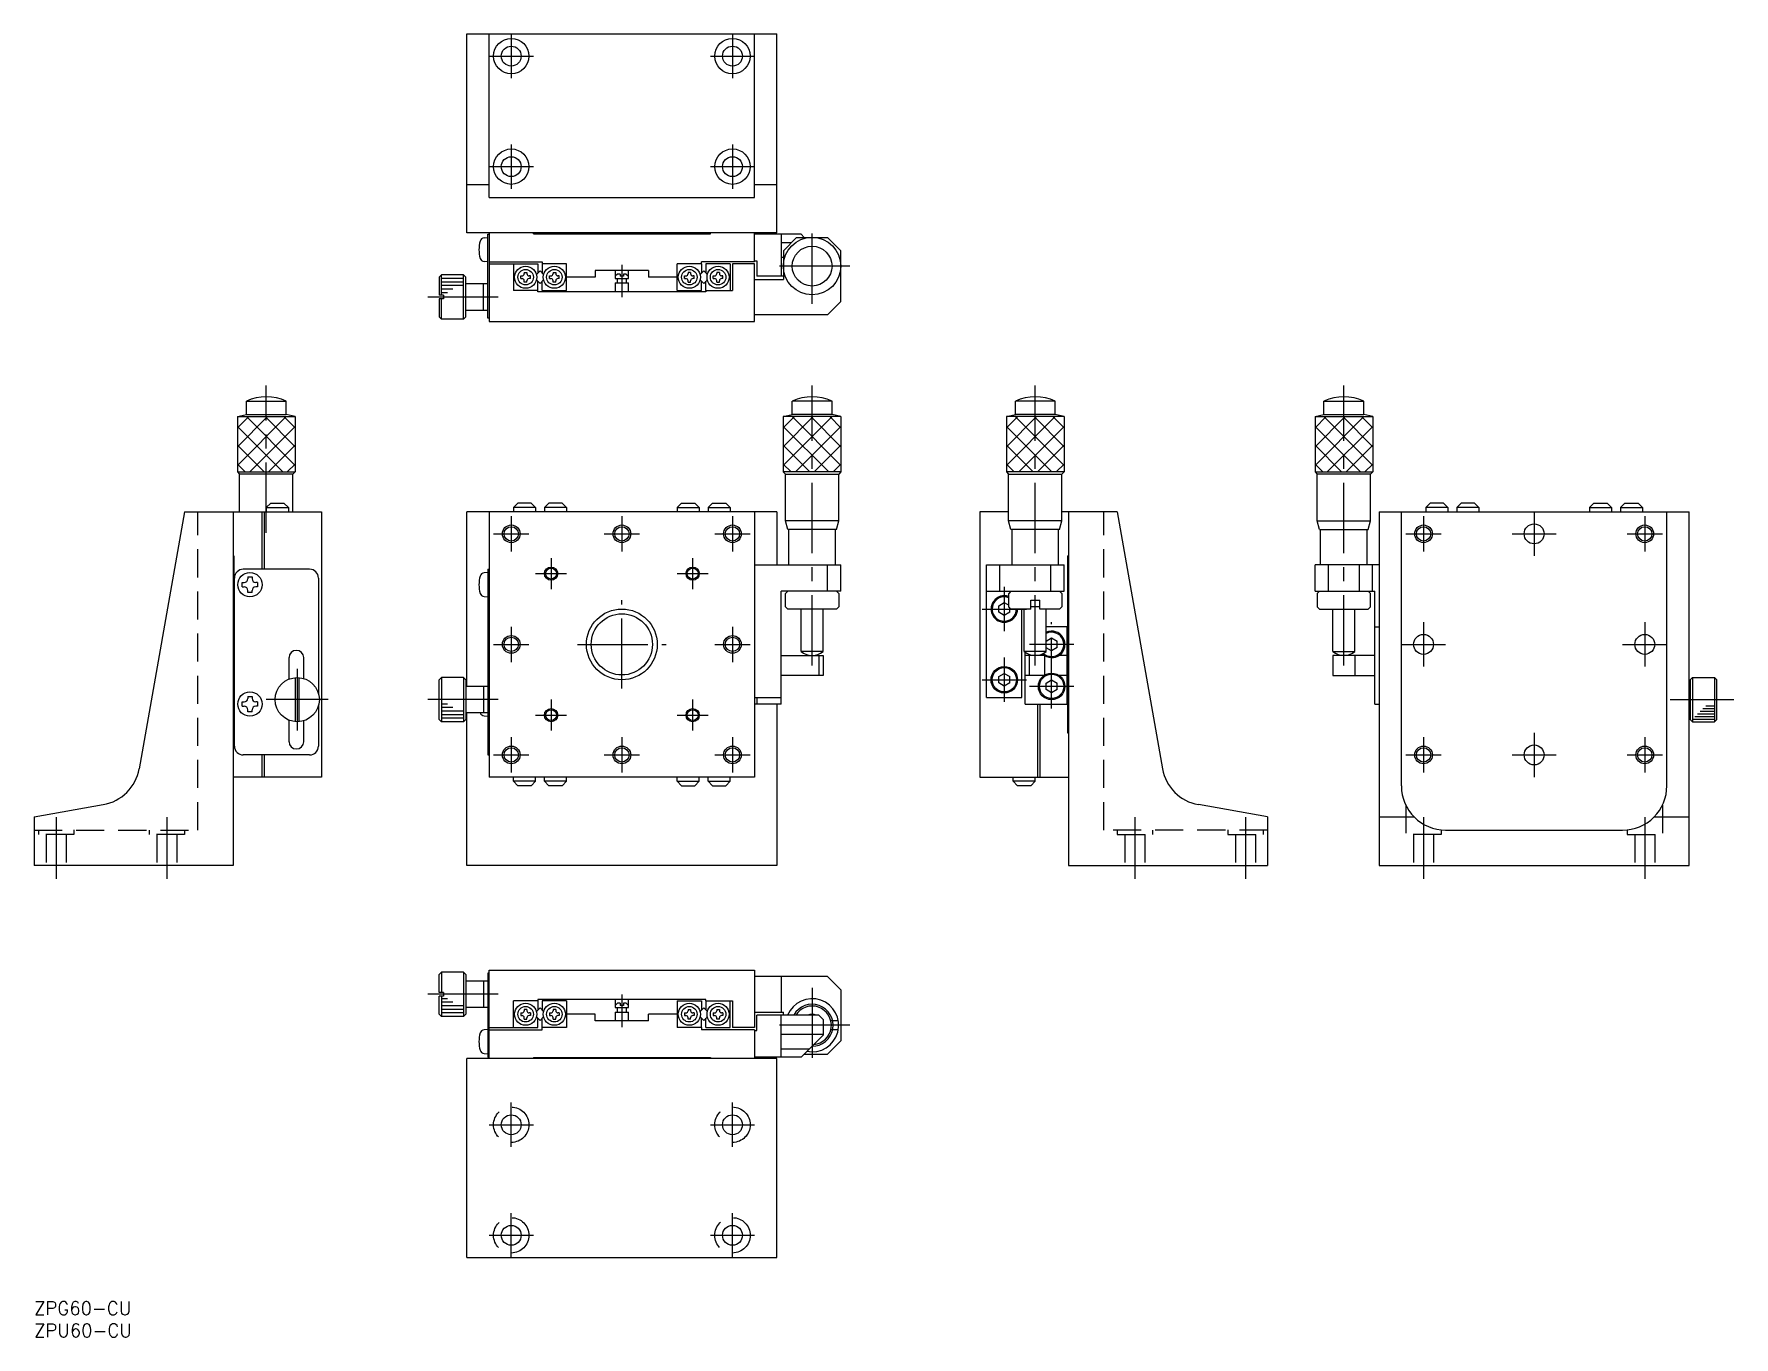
# Model space of a CAD drawing. Extents: x 0 to 384, y -8 to 287.
import ezdxf

# ---------------------------------------------------------------- set-up
doc = ezdxf.new("R2010")
doc.units = 0
doc.header["$LTSCALE"] = 0.5
doc.linetypes.add('CENTER', pattern=[50.8, 31.75, -6.35, 6.35, -6.35])
doc.linetypes.add('DASHED', pattern=[19.05, 12.7, -6.35])
for name, color, linetype in [('MSM_CENTER', 1, 'CENTER'), ('MSM_CONTINUOUS', 7, 'CONTINUOUS'), ('MSM_DASHED', 4, 'DASHED'), ('MSM_NARROW', 5, 'CONTINUOUS'), ('MSM_PART_NUMBER', 7, 'CONTINUOUS')]:
    doc.layers.add(name, color=color, linetype=linetype)
doc.styles.get("Standard").update_dxf_attribs({"font": 'txt.shx', "height": 3, "bigfont": 'bigfont.shx'})

# ---------------------------------------------------------------- blocks, each defined once
blk = doc.blocks.new('*U2')
at = {"layer": 'MSM_PART_NUMBER'}
blk.add_text('ZPG60-CU', height=3, dxfattribs=at).set_placement((0, -3))
blk = doc.blocks.new('*U3')
at = {"layer": 'MSM_PART_NUMBER'}
blk.add_text('ZPU60-CU', height=3, dxfattribs=at).set_placement((0, -8))

msp = doc.modelspace()

# ---------------------------------------------------------------- linework, layer by layer
at = {"layer": 'MSM_CENTER'}
for p, q in [((107.86, 286.68), (107.86, 276.68)), ((157.86, 286.68), (157.86, 276.68)), ((102.86, 281.68), (112.86, 281.68)), ((152.86, 281.68), (162.86, 281.68)), ((107.86, 261.68), (107.86, 251.68)), ((157.86, 261.68), (157.86, 251.68)), ((102.86, 256.68), (112.86, 256.68)), ((152.86, 256.68), (162.86, 256.68)), ((175.86, 225.68), (175.86, 242.68)), ((132.86, 234.47), (132.86, 227.15)), ((184.36, 234.18), (167.36, 234.18)), ((104.88, 227.18), (87.69, 227.18)), ((52.5, 173.88), (52.5, 207.21)), ((175.86, 143.9), (175.86, 207.21)), ((226.29, 143.9), (226.29, 207.21)), ((296.04, 143.9), (296.04, 207.21)), ((107.86, 177.64), (107.86, 169.64)), ((132.86, 177.64), (132.86, 169.64)), ((157.86, 177.64), (157.86, 169.64)), ((314.04, 177.64), (314.04, 169.64)), ((339.04, 178.64), (339.04, 168.64)), ((364.04, 177.64), (364.04, 169.64)), ((103.86, 173.64), (111.86, 173.64)), ((128.86, 173.64), (136.86, 173.64)), ((153.86, 173.64), (161.86, 173.64)), ((310.04, 173.64), (318.04, 173.64)), ((334.04, 173.64), (344.04, 173.64)), ((360.04, 173.64), (368.04, 173.64)), ((116.86, 168.14), (116.86, 161.14)), ((148.86, 168.14), (148.86, 161.14)), ((113.36, 164.64), (120.36, 164.64)), ((145.36, 164.64), (152.36, 164.64)), ((219.29, 161.64), (219.29, 151.64)), ((132.86, 138.64), (132.86, 158.64)), ((214.29, 156.64), (224.29, 156.64)), ((107.86, 152.64), (107.86, 144.64)), ((157.86, 152.64), (157.86, 144.64)), ((229.99, 134.14), (229.99, 153.64)), ((314.04, 153.64), (314.04, 143.64)), ((364.04, 153.64), (364.04, 143.64)), ((103.86, 148.64), (111.86, 148.64)), ((122.86, 148.64), (142.86, 148.64)), ((153.86, 148.64), (161.86, 148.64)), ((234.99, 148.64), (224.99, 148.64)), ((309.04, 148.64), (319.04, 148.64)), ((359.04, 148.64), (369.04, 148.64)), ((59.5, 143.14), (59.5, 129.14)), ((219.29, 145.64), (219.29, 135.64)), ((214.29, 140.64), (224.29, 140.64)), ((234.99, 139.14), (224.99, 139.14)), ((66.5, 136.14), (52.5, 136.14)), ((104.88, 136.14), (87.69, 136.14)), ((116.86, 136.14), (116.86, 129.14)), ((148.86, 136.14), (148.86, 129.14)), ((369.77, 136.14), (384.21, 136.14)), ((113.36, 132.64), (120.36, 132.64)), ((145.36, 132.64), (152.36, 132.64)), ((107.86, 127.64), (107.86, 119.64)), ((132.86, 127.64), (132.86, 119.64)), ((157.86, 127.64), (157.86, 119.64)), ((314.04, 127.64), (314.04, 119.64)), ((339.04, 128.64), (339.04, 118.64)), ((364.04, 127.64), (364.04, 119.64)), ((103.86, 123.64), (111.86, 123.64)), ((128.86, 123.64), (136.86, 123.64)), ((153.86, 123.64), (161.86, 123.64)), ((310.04, 123.64), (318.04, 123.64)), ((334.04, 123.64), (344.04, 123.64)), ((360.04, 123.64), (368.04, 123.64)), ((5, 109.54), (5, 95.65)), ((30, 109.54), (30, 95.65)), ((248.79, 109.54), (248.79, 95.65)), ((273.79, 109.54), (273.79, 95.65)), ((314.04, 109.54), (314.04, 95.65)), ((364.04, 109.54), (364.04, 95.65)), ((104.88, 69.5), (87.69, 69.5)), ((132.86, 69.47), (132.86, 62.04)), ((175.86, 71), (175.86, 54)), ((184.36, 62.5), (167.36, 62.5)), ((107.86, 35), (107.86, 45)), ((157.86, 35), (157.86, 45)), ((102.86, 40), (112.86, 40)), ((152.86, 40), (162.86, 40)), ((107.86, 10), (107.86, 20)), ((157.86, 10), (157.86, 20)), ((102.86, 15), (112.86, 15)), ((152.86, 15), (162.86, 15))]:
    msp.add_line(p, q, dxfattribs=at)
at = {"layer": 'MSM_CONTINUOUS'}
for p, q in [((97.86, 241.68), (97.86, 286.68)), ((97.86, 286.68), (167.86, 286.68)), ((102.86, 249.68), (102.86, 286.68)), ((162.86, 249.68), (162.86, 286.68)), ((167.86, 241.68), (167.86, 286.68)), ((97.86, 252.68), (102.86, 252.68)), ((162.86, 252.68), (167.86, 252.68)), ((102.86, 249.68), (162.86, 249.68)), ((167.86, 241.68), (97.86, 241.68)), ((101.71, 240.56), (102.56, 240.63)), ((102.56, 241.38), (102.86, 241.38)), ((102.56, 222.38), (102.56, 241.38)), ((102.86, 241.68), (102.86, 221.68)), ((112.86, 241.48), (112.86, 241.68)), ((112.86, 241.48), (152.86, 241.48)), ((152.86, 241.48), (152.86, 241.68)), ((162.86, 235.18), (162.86, 241.68)), ((173.36, 241.38), (162.86, 241.38)), ((168.86, 241.38), (168.86, 231.88)), ((168.86, 239.54), (171.22, 239.54)), ((169.36, 237.68), (172.36, 240.68)), ((172.36, 240.68), (179.36, 240.68)), ((174.06, 240.68), (173.36, 241.38)), ((179.36, 240.68), (182.36, 237.68)), ((102.56, 235.13), (101.71, 235.21)), ((102.86, 235.18), (114.86, 235.18)), ((102.86, 234.68), (113.86, 234.68)), ((108.36, 234.68), (108.36, 228.68)), ((113.86, 234.68), (113.86, 232.6)), ((114.86, 235.18), (114.86, 232.6)), ((120.36, 234.68), (114.86, 234.68)), ((120.36, 228.68), (120.36, 234.68)), ((145.36, 228.68), (145.36, 234.68)), ((150.86, 234.68), (145.36, 234.68)), ((150.86, 234.68), (150.86, 235.18)), ((162.86, 235.18), (150.86, 235.18)), ((150.86, 234.68), (150.86, 232.6)), ((151.86, 234.68), (151.86, 232.6)), ((157.36, 234.68), (151.86, 234.68)), ((157.36, 234.68), (157.36, 228.68)), ((162.86, 234.68), (157.86, 234.68)), ((157.86, 234.68), (157.86, 228.68)), ((162.86, 235.38), (163.36, 235.38)), ((162.86, 221.68), (162.86, 234.68)), ((163.36, 235.38), (163.36, 231.88)), ((168.86, 236.22), (169.36, 236.22)), ((169.36, 237.68), (169.36, 231.18)), ((182.36, 226.18), (182.36, 237.68)), ((92.06, 232.18), (91.56, 231.68)), ((91.56, 231.68), (91.56, 227.58)), ((92.06, 227.58), (92.06, 232.18)), ((97.06, 232.18), (92.06, 232.18)), ((97.06, 222.18), (97.06, 232.18)), ((97.56, 231.68), (97.06, 232.18)), ((97.56, 222.68), (97.56, 231.68)), ((110.01, 231.38), (110.01, 231.98)), ((110.01, 231.98), (110.31, 231.98)), ((110.01, 231.38), (110.31, 231.38)), ((110.81, 232.78), (111.41, 232.78)), ((110.81, 232.78), (110.81, 232.48)), ((110.81, 230.58), (110.81, 230.88)), ((111.41, 230.58), (110.81, 230.58)), ((111.41, 232.78), (111.41, 232.48)), ((111.41, 230.58), (111.41, 230.88)), ((112.21, 231.98), (111.91, 231.98)), ((112.21, 231.38), (111.91, 231.38)), ((112.21, 231.38), (112.21, 231.98)), ((113.54, 232.28), (114.36, 233.1)), ((113.54, 231.09), (114.36, 230.27)), ((113.86, 228.38), (113.86, 230.77)), ((114.36, 233.1), (115.18, 232.28)), ((114.36, 230.27), (115.18, 231.09)), ((114.86, 228.68), (114.86, 230.77)), ((116.51, 231.38), (116.51, 231.98)), ((116.51, 231.98), (116.81, 231.98)), ((116.51, 231.38), (116.81, 231.38)), ((117.31, 232.78), (117.91, 232.78)), ((117.31, 232.78), (117.31, 232.48)), ((117.31, 230.58), (117.31, 230.88)), ((117.91, 230.58), (117.31, 230.58)), ((117.91, 232.78), (117.91, 232.48)), ((117.91, 230.58), (117.91, 230.88)), ((118.71, 231.98), (118.41, 231.98)), ((118.71, 231.38), (118.41, 231.38)), ((118.71, 231.38), (118.71, 231.98)), ((126.86, 231.68), (120.36, 231.68)), ((126.86, 233.18), (126.86, 231.68)), ((138.86, 233.18), (126.86, 233.18)), ((131.36, 233.18), (131.36, 231.38)), ((131.86, 232.38), (131.36, 231.88)), ((131.36, 231.38), (134.36, 231.38)), ((132.46, 232.38), (131.86, 232.38)), ((131.86, 230.38), (131.86, 231.38)), ((132.46, 232.38), (132.46, 231.88)), ((133.26, 231.88), (132.46, 231.88)), ((133.86, 232.38), (133.26, 232.38)), ((133.26, 232.38), (133.26, 231.88)), ((133.86, 232.38), (134.36, 231.88)), ((133.86, 231.38), (133.86, 230.38)), ((134.36, 231.38), (134.36, 233.18)), ((138.86, 233.18), (138.86, 231.68)), ((145.36, 231.68), (138.86, 231.68)), ((147.01, 231.38), (147.01, 231.98)), ((147.01, 231.98), (147.31, 231.98)), ((147.01, 231.38), (147.31, 231.38)), ((148.41, 232.78), (147.81, 232.78)), ((147.81, 232.78), (147.81, 232.48)), ((147.81, 230.58), (147.81, 230.88)), ((147.81, 230.58), (148.41, 230.58)), ((148.41, 232.78), (148.41, 232.48)), ((148.41, 230.58), (148.41, 230.88)), ((149.21, 231.98), (148.91, 231.98)), ((149.21, 231.38), (148.91, 231.38)), ((149.21, 231.38), (149.21, 231.98)), ((151.36, 233.1), (150.54, 232.28)), ((151.36, 230.27), (150.54, 231.09)), ((150.86, 228.68), (150.86, 230.77)), ((152.18, 232.28), (151.36, 233.1)), ((152.18, 231.09), (151.36, 230.27)), ((151.86, 228.68), (151.86, 230.77)), ((153.51, 231.38), (153.51, 231.98)), ((153.51, 231.98), (153.81, 231.98)), ((153.51, 231.38), (153.81, 231.38)), ((154.91, 232.78), (154.31, 232.78)), ((154.31, 232.78), (154.31, 232.48)), ((154.31, 230.58), (154.31, 230.88)), ((154.31, 230.58), (154.91, 230.58)), ((154.91, 232.78), (154.91, 232.48)), ((154.91, 230.58), (154.91, 230.88)), ((155.71, 231.98), (155.41, 231.98)), ((155.71, 231.38), (155.41, 231.38)), ((155.71, 231.38), (155.71, 231.98)), ((162.86, 231.18), (169.36, 231.18)), ((169.36, 231.88), (163.36, 231.88)), ((92.56, 227.58), (91.56, 227.58)), ((91.56, 226.78), (91.56, 222.68)), ((92.56, 226.78), (91.56, 226.78)), ((93.46, 228.18), (92.06, 228.18)), ((92.06, 222.18), (92.06, 226.78)), ((92.56, 227.58), (92.56, 226.78)), ((102.56, 230.18), (97.56, 230.18)), ((101.56, 224.18), (101.56, 230.18)), ((113.86, 228.68), (108.36, 228.68)), ((151.86, 228.38), (113.86, 228.38)), ((114.86, 228.68), (120.36, 228.68)), ((131.36, 230.38), (134.36, 230.38)), ((131.36, 230.38), (131.36, 228.38)), ((134.36, 228.38), (134.36, 230.38)), ((145.36, 228.68), (150.86, 228.68)), ((151.86, 228.68), (151.86, 228.38)), ((151.86, 228.68), (157.86, 228.68)), ((102.56, 224.18), (97.56, 224.18)), ((179.36, 223.18), (162.86, 223.18)), ((182.36, 226.18), (179.36, 223.18)), ((91.56, 222.68), (92.06, 222.18)), ((97.06, 222.18), (92.06, 222.18)), ((97.06, 222.18), (97.56, 222.68)), ((102.86, 222.38), (102.56, 222.38)), ((102.86, 221.68), (162.86, 221.68)), ((48, 203.64), (57, 203.64)), ((48, 200.64), (48, 203.64)), ((57, 200.64), (57, 203.64)), ((180.36, 203.64), (171.36, 203.64)), ((171.36, 200.64), (171.36, 203.64)), ((180.36, 200.64), (180.36, 203.64)), ((230.79, 203.64), (221.79, 203.64)), ((221.79, 200.64), (221.79, 203.64)), ((230.79, 200.64), (230.79, 203.64)), ((291.54, 203.64), (300.54, 203.64)), ((291.54, 200.64), (291.54, 203.64)), ((300.54, 200.64), (300.54, 203.64)), ((45.98, 200.14), (48, 200.64)), ((45.98, 200.14), (59.02, 200.14)), ((45.98, 200.14), (45.98, 187.64)), ((48, 200.64), (57, 200.64)), ((59.02, 200.14), (57, 200.64)), ((59.02, 200.14), (59.02, 187.64)), ((169.34, 200.14), (171.36, 200.64)), ((182.38, 200.14), (169.34, 200.14)), ((169.34, 200.14), (169.34, 187.64)), ((180.36, 200.64), (171.36, 200.64)), ((182.38, 200.14), (180.36, 200.64)), ((182.38, 200.14), (182.38, 187.64)), ((219.78, 200.14), (221.79, 200.64)), ((232.81, 200.14), (219.78, 200.14)), ((219.78, 200.14), (219.78, 187.64)), ((230.79, 200.64), (221.79, 200.64)), ((232.81, 200.14), (230.79, 200.64)), ((232.81, 200.14), (232.81, 187.64)), ((289.52, 200.14), (291.54, 200.64)), ((289.52, 200.14), (302.56, 200.14)), ((289.52, 200.14), (289.52, 187.64)), ((291.54, 200.64), (300.54, 200.64)), ((302.56, 200.14), (300.54, 200.64)), ((302.56, 200.14), (302.56, 187.64)), ((45.98, 187.64), (59.02, 187.64)), ((45.98, 187.64), (46.48, 187.14)), ((58.52, 187.14), (46.48, 187.14)), ((46.48, 178.64), (46.48, 187.14)), ((59.02, 187.64), (58.52, 187.14)), ((58.52, 178.64), (58.52, 187.14)), ((182.38, 187.64), (169.34, 187.64)), ((169.34, 187.64), (169.84, 187.14)), ((169.84, 187.14), (181.88, 187.14)), ((169.84, 176.58), (169.84, 187.14)), ((182.38, 187.64), (181.88, 187.14)), ((181.88, 176.58), (181.88, 187.14)), ((232.81, 187.64), (219.78, 187.64)), ((219.78, 187.64), (220.28, 187.14)), ((220.28, 187.14), (232.31, 187.14)), ((220.28, 176.58), (220.28, 187.14)), ((232.81, 187.64), (232.31, 187.14)), ((232.31, 176.58), (232.31, 187.14)), ((289.52, 187.64), (302.56, 187.64)), ((289.52, 187.64), (290.02, 187.14)), ((302.06, 187.14), (290.02, 187.14)), ((290.02, 176.58), (290.02, 187.14)), ((302.56, 187.64), (302.06, 187.14)), ((302.06, 176.58), (302.06, 187.14)), ((53.5, 180.6), (52.5, 179.6)), ((53.5, 180.6), (56.5, 180.6)), ((56.5, 180.6), (57.5, 179.6)), ((109.36, 180.6), (108.36, 179.6)), ((112.36, 180.6), (109.36, 180.6)), ((112.36, 180.6), (113.36, 179.6)), ((116.36, 180.6), (115.36, 179.6)), ((119.36, 180.6), (116.36, 180.6)), ((119.36, 180.6), (120.36, 179.6)), ((146.36, 180.6), (145.36, 179.6)), ((146.36, 180.6), (149.36, 180.6)), ((149.36, 180.6), (150.36, 179.6)), ((153.36, 180.6), (152.36, 179.6)), ((153.36, 180.6), (156.36, 180.6)), ((156.36, 180.6), (157.36, 179.6)), ((315.54, 180.6), (314.54, 179.6)), ((318.54, 180.6), (315.54, 180.6)), ((318.54, 180.6), (319.54, 179.6)), ((322.54, 180.6), (321.54, 179.6)), ((325.54, 180.6), (322.54, 180.6)), ((325.54, 180.6), (326.54, 179.6)), ((352.54, 180.6), (351.54, 179.6)), ((352.54, 180.6), (355.54, 180.6)), ((355.54, 180.6), (356.54, 179.6)), ((359.54, 180.6), (358.54, 179.6)), ((359.54, 180.6), (362.54, 180.6)), ((362.54, 180.6), (363.54, 179.6)), ((34, 178.64), (23.75, 120.51)), ((34, 178.64), (65, 178.64)), ((45, 178.64), (45, 98.64)), ((51.5, 178.64), (51.5, 165.64)), ((52, 178.64), (52, 165.64)), ((52.5, 179.6), (57.5, 179.6)), ((52.5, 179.6), (52.5, 178.64)), ((57.5, 179.6), (57.5, 178.64)), ((65, 178.64), (65, 118.64)), ((97.86, 139.14), (97.86, 178.64)), ((167.86, 178.64), (97.86, 178.64)), ((102.86, 178.64), (102.86, 118.64)), ((113.36, 179.6), (108.36, 179.6)), ((108.36, 179.6), (108.36, 178.64)), ((113.36, 179.6), (113.36, 178.64)), ((120.36, 179.6), (115.36, 179.6)), ((115.36, 179.6), (115.36, 178.64)), ((120.36, 179.6), (120.36, 178.64)), ((145.36, 179.6), (150.36, 179.6)), ((145.36, 179.6), (145.36, 178.64)), ((150.36, 179.6), (150.36, 178.64)), ((152.36, 179.6), (152.36, 178.64)), ((152.36, 179.6), (157.36, 179.6)), ((157.36, 179.6), (157.36, 178.64)), ((162.86, 178.64), (162.86, 118.64)), ((167.86, 178.64), (167.86, 166.64)), ((220.28, 178.64), (213.79, 178.64)), ((213.79, 178.64), (213.79, 118.64)), ((244.79, 178.64), (232.31, 178.64)), ((233.79, 178.64), (233.79, 98.64)), ((244.79, 178.64), (255.04, 120.51)), ((304.04, 178.64), (304.04, 98.64)), ((304.04, 178.64), (374.04, 178.64)), ((309.04, 116.64), (309.04, 178.64)), ((319.54, 179.6), (314.54, 179.6)), ((314.54, 179.6), (314.54, 178.64)), ((319.54, 179.6), (319.54, 178.64)), ((326.54, 179.6), (321.54, 179.6)), ((321.54, 179.6), (321.54, 178.64)), ((326.54, 179.6), (326.54, 178.64)), ((351.54, 179.6), (356.54, 179.6)), ((351.54, 179.6), (351.54, 178.64)), ((356.54, 179.6), (356.54, 178.64)), ((358.54, 179.6), (363.54, 179.6)), ((358.54, 179.6), (358.54, 178.64)), ((363.54, 179.6), (363.54, 178.64)), ((369.04, 116.64), (369.04, 178.64)), ((374.04, 98.64), (374.04, 178.64)), ((170.36, 174.64), (169.84, 176.58)), ((181.88, 176.58), (169.88, 176.58)), ((181.36, 174.64), (170.36, 174.64)), ((170.61, 166.64), (170.61, 174.64)), ((181.11, 166.64), (181.11, 174.64)), ((181.36, 174.64), (181.88, 176.58)), ((220.79, 174.64), (220.28, 176.58)), ((232.31, 176.58), (220.31, 176.58)), ((231.79, 174.64), (220.79, 174.64)), ((221.04, 166.64), (221.04, 174.64)), ((231.54, 166.64), (231.54, 174.64)), ((231.79, 174.64), (232.31, 176.58)), ((290.02, 176.58), (302.02, 176.58)), ((290.54, 174.64), (290.02, 176.58)), ((290.54, 174.64), (301.54, 174.64)), ((290.79, 166.64), (290.79, 174.64)), ((301.29, 166.64), (301.29, 174.64)), ((301.54, 174.64), (302.06, 176.58)), ((45.2, 168.64), (45, 168.64)), ((45.2, 168.64), (45.2, 128.64)), ((62.3, 165.64), (47.3, 165.64)), ((102.56, 165.64), (102.86, 165.64)), ((102.56, 165.64), (102.56, 123.64)), ((162.86, 166.64), (182.36, 166.64)), ((179.36, 160.64), (179.36, 166.64)), ((182.36, 160.64), (182.36, 166.64)), ((215.29, 136.64), (215.29, 166.64)), ((215.29, 166.64), (232.79, 166.64)), ((218.29, 160.64), (218.29, 166.64)), ((229.79, 160.64), (229.79, 166.64)), ((232.79, 160.64), (232.79, 166.64)), ((233.59, 168.64), (233.59, 128.64)), ((233.59, 168.64), (233.79, 168.64)), ((304.04, 166.64), (289.54, 166.64)), ((289.54, 160.64), (289.54, 166.64)), ((292.54, 160.64), (292.54, 166.64)), ((299.54, 160.64), (299.54, 166.64)), ((302.54, 160.64), (302.54, 166.64)), ((45.3, 125.64), (45.3, 163.64)), ((47.05, 161.64), (47.05, 162.64)), ((47.05, 162.64), (47.5, 162.64)), ((47.05, 161.64), (47.5, 161.64)), ((48.3, 163.89), (48.3, 163.44)), ((48.3, 163.89), (49.3, 163.89)), ((49.3, 163.89), (49.3, 163.44)), ((50.55, 162.64), (50.1, 162.64)), ((50.55, 161.64), (50.1, 161.64)), ((50.55, 162.64), (50.55, 161.64)), ((64.3, 163.64), (64.3, 137.54)), ((102.56, 164.89), (101.71, 164.82)), ((48.3, 160.39), (48.3, 160.84)), ((49.3, 160.39), (48.3, 160.39)), ((49.3, 160.39), (49.3, 160.84)), ((101.71, 159.47), (102.56, 159.39)), ((182.36, 160.64), (168.86, 160.64)), ((168.86, 135.14), (168.86, 160.64)), ((170.36, 160.64), (169.86, 160.14)), ((169.86, 157.14), (169.86, 160.14)), ((181.86, 160.14), (181.36, 160.64)), ((181.86, 160.14), (181.86, 157.14)), ((215.29, 160.64), (232.79, 160.64)), ((218.04, 157.37), (219.29, 158.09)), ((219.29, 158.09), (220.29, 157.51)), ((220.79, 160.64), (220.29, 160.14)), ((220.29, 157.14), (220.29, 160.14)), ((225.29, 156.64), (225.29, 158.64)), ((225.29, 158.64), (227.29, 158.64)), ((227.29, 156.64), (227.29, 158.64)), ((232.29, 160.14), (231.79, 160.64)), ((232.29, 160.14), (232.29, 157.14)), ((289.54, 160.64), (303.04, 160.64)), ((290.04, 160.14), (290.54, 160.64)), ((290.04, 160.14), (290.04, 157.14)), ((301.54, 160.64), (302.04, 160.14)), ((302.04, 157.14), (302.04, 160.14)), ((303.04, 135.14), (303.04, 160.64)), ((170.36, 156.64), (169.86, 157.14)), ((181.36, 156.64), (170.36, 156.64)), ((173.36, 147.02), (173.36, 156.64)), ((178.36, 147.02), (178.36, 156.64)), ((181.36, 156.64), (181.86, 157.14)), ((218.04, 155.92), (218.04, 157.37)), ((219.29, 155.2), (218.04, 155.92)), ((220.54, 155.92), (219.29, 155.2)), ((220.79, 156.64), (220.29, 157.14)), ((220.54, 155.92), (220.54, 156.89)), ((225.29, 156.64), (220.79, 156.64)), ((223.29, 136.64), (223.29, 156.64)), ((223.79, 147.02), (223.79, 156.64)), ((225.29, 157.19), (227.29, 157.19)), ((231.79, 156.64), (227.29, 156.64)), ((228.79, 147.02), (228.79, 156.64)), ((231.79, 156.64), (232.29, 157.14)), ((290.54, 156.64), (290.04, 157.14)), ((290.54, 156.64), (301.54, 156.64)), ((293.54, 147.02), (293.54, 156.64)), ((298.54, 147.02), (298.54, 156.64)), ((301.54, 156.64), (302.04, 157.14)), ((233.49, 152.64), (228.79, 152.64)), ((228.79, 149.4), (229.99, 150.09)), ((229.99, 150.09), (231.24, 149.37)), ((233.49, 135.14), (233.49, 152.64)), ((303.04, 152.64), (304.04, 152.64)), ((168.86, 146.14), (178.36, 146.14)), ((178.36, 147.02), (173.36, 147.02)), ((177.36, 146.14), (177.36, 141.64)), ((178.36, 146.14), (178.36, 141.64)), ((228.79, 147.02), (223.79, 147.02)), ((223.99, 135.14), (223.99, 146.87)), ((228.33, 146.14), (223.99, 146.14)), ((224.99, 141.64), (224.99, 146.14)), ((228.49, 141.74), (228.49, 146.05)), ((229.99, 147.2), (228.79, 147.89)), ((231.24, 147.92), (229.99, 147.2)), ((231.24, 147.92), (231.24, 149.37)), ((233.49, 146.14), (231.65, 146.14)), ((293.54, 147.02), (298.54, 147.02)), ((293.54, 146.14), (293.54, 141.64)), ((303.04, 146.14), (293.54, 146.14)), ((298.54, 146.14), (298.54, 141.64)), ((57.65, 140.79), (57.65, 145.64)), ((60.95, 140.93), (60.95, 145.64)), ((59.1, 131.16), (59.1, 141.13)), ((59.9, 131.16), (59.9, 141.13)), ((91.56, 140.64), (92.06, 141.14)), ((91.56, 131.64), (91.56, 140.64)), ((92.06, 141.14), (92.06, 131.14)), ((97.06, 141.14), (92.06, 141.14)), ((97.06, 141.14), (97.06, 131.14)), ((97.06, 141.14), (97.56, 140.64)), ((97.56, 140.64), (97.56, 131.64)), ((102.56, 139.14), (97.56, 139.14)), ((101.56, 139.14), (101.56, 133.14)), ((178.36, 141.64), (168.86, 141.64)), ((218.04, 141.37), (219.29, 142.09)), ((218.04, 139.92), (218.04, 141.37)), ((219.29, 139.2), (218.04, 139.92)), ((219.29, 142.09), (220.54, 141.37)), ((220.54, 139.92), (219.29, 139.2)), ((220.54, 139.92), (220.54, 141.37)), ((228.33, 141.64), (223.99, 141.64)), ((228.74, 139.87), (229.99, 140.59)), ((228.74, 138.42), (228.74, 139.87)), ((229.99, 137.7), (228.74, 138.42)), ((229.99, 140.59), (231.24, 139.87)), ((231.24, 138.42), (229.99, 137.7)), ((231.24, 138.42), (231.24, 139.87)), ((233.49, 141.64), (231.65, 141.64)), ((293.54, 141.64), (303.04, 141.64)), ((374.04, 139.14), (374.34, 139.14)), ((374.84, 141.14), (374.34, 140.64)), ((374.34, 140.64), (374.34, 131.64)), ((374.84, 141.14), (374.84, 131.14)), ((374.84, 141.14), (379.84, 141.14)), ((379.84, 141.14), (379.84, 131.14)), ((380.34, 140.64), (379.84, 141.14)), ((380.34, 131.64), (380.34, 140.64)), ((47.05, 134.64), (47.05, 135.64)), ((47.05, 135.64), (47.5, 135.64)), ((47.05, 134.64), (47.5, 134.64)), ((48.3, 136.89), (48.3, 136.44)), ((48.3, 136.89), (49.3, 136.89)), ((49.3, 136.89), (49.3, 136.44)), ((50.55, 135.64), (50.1, 135.64)), ((50.55, 134.64), (50.1, 134.64)), ((50.55, 135.64), (50.55, 134.64)), ((64.3, 134.74), (64.3, 125.64)), ((162.86, 136.64), (168.86, 136.64)), ((168.86, 135.14), (162.86, 135.14)), ((163.36, 136.64), (163.36, 135.14)), ((167.86, 135.14), (167.86, 98.64)), ((215.29, 136.64), (223.29, 136.64)), ((223.99, 135.14), (233.49, 135.14)), ((226.79, 135.14), (226.79, 118.64)), ((227.29, 135.14), (227.29, 118.64)), ((303.04, 135.14), (304.04, 135.14)), ((48.3, 133.39), (48.3, 133.84)), ((49.3, 133.39), (48.3, 133.39)), ((49.3, 133.39), (49.3, 133.84)), ((57.65, 126.64), (57.65, 131.5)), ((60.95, 126.64), (60.95, 131.36)), ((92.06, 131.14), (91.56, 131.64)), ((97.06, 131.14), (92.06, 131.14)), ((97.56, 131.64), (97.06, 131.14)), ((102.56, 133.14), (97.56, 133.14)), ((97.86, 98.64), (97.86, 133.14)), ((101.71, 132.47), (102.56, 132.39)), ((374.04, 133.14), (374.34, 133.14)), ((374.34, 131.64), (374.84, 131.14)), ((374.84, 131.14), (379.84, 131.14)), ((379.84, 131.14), (380.34, 131.64)), ((45.2, 128.64), (45, 128.64)), ((233.59, 128.64), (233.79, 128.64)), ((62.3, 123.64), (47.3, 123.64)), ((51.5, 123.64), (51.5, 118.64)), ((52, 123.64), (52, 118.64)), ((102.56, 123.64), (102.86, 123.64)), ((65, 118.64), (45, 118.64)), ((162.86, 118.64), (102.86, 118.64)), ((108.36, 117.68), (108.36, 118.64)), ((109.36, 116.68), (108.36, 117.68)), ((113.36, 117.68), (108.36, 117.68)), ((112.36, 116.68), (109.36, 116.68)), ((112.36, 116.68), (113.36, 117.68)), ((113.36, 117.68), (113.36, 118.64)), ((115.36, 117.68), (115.36, 118.64)), ((116.36, 116.68), (115.36, 117.68)), ((120.36, 117.68), (115.36, 117.68)), ((119.36, 116.68), (116.36, 116.68)), ((119.36, 116.68), (120.36, 117.68)), ((120.36, 117.68), (120.36, 118.64)), ((145.36, 117.68), (145.36, 118.64)), ((146.36, 116.68), (145.36, 117.68)), ((145.36, 117.68), (150.36, 117.68)), ((146.36, 116.68), (149.36, 116.68)), ((149.36, 116.68), (150.36, 117.68)), ((150.36, 117.68), (150.36, 118.64)), ((152.36, 117.68), (152.36, 118.64)), ((153.36, 116.68), (152.36, 117.68)), ((152.36, 117.68), (157.36, 117.68)), ((153.36, 116.68), (156.36, 116.68)), ((156.36, 116.68), (157.36, 117.68)), ((157.36, 117.68), (157.36, 118.64)), ((213.79, 118.64), (233.79, 118.64)), ((221.29, 117.68), (221.29, 118.64)), ((222.29, 116.68), (221.29, 117.68)), ((226.29, 117.68), (221.29, 117.68)), ((225.29, 116.68), (222.29, 116.68)), ((225.29, 116.68), (226.29, 117.68)), ((226.29, 117.68), (226.29, 118.64)), ((0, 109.64), (15.64, 112.4)), ((278.79, 109.64), (263.15, 112.4)), ((0, 109.64), (0, 98.64)), ((278.79, 109.64), (278.79, 98.64)), ((304.04, 109.64), (311.9, 109.64)), ((366.18, 109.64), (374.04, 109.64)), ((319.04, 106.64), (359.04, 106.64)), ((45, 98.64), (0, 98.64)), ((167.86, 98.64), (97.86, 98.64)), ((233.79, 98.64), (278.79, 98.64)), ((304.04, 98.64), (374.04, 98.64)), ((91.56, 74), (92.06, 74.5)), ((91.56, 69.9), (91.56, 74)), ((92.06, 74.5), (92.06, 69.9)), ((97.06, 74.5), (92.06, 74.5)), ((97.06, 74.5), (97.06, 64.5)), ((97.06, 74.5), (97.56, 74)), ((97.56, 74), (97.56, 65)), ((102.56, 74.3), (102.56, 55.3)), ((102.86, 74.3), (102.56, 74.3)), ((102.86, 55), (102.86, 75)), ((102.86, 75), (162.86, 75)), ((162.86, 75), (162.86, 62)), ((179.36, 73.5), (162.86, 73.5)), ((168.86, 73.5), (168.86, 65.5)), ((182.36, 70.5), (179.36, 73.5)), ((92.56, 69.9), (91.56, 69.9)), ((92.56, 69.9), (92.56, 69.1)), ((102.56, 72.5), (97.56, 72.5)), ((101.56, 72.5), (101.56, 66.5)), ((182.36, 70.5), (182.36, 59)), ((91.56, 65), (91.56, 69.1)), ((92.56, 69.1), (91.56, 69.1)), ((92.06, 69.1), (92.06, 64.5)), ((102.56, 66.5), (97.56, 66.5)), ((108.36, 62), (108.36, 68)), ((113.86, 68), (108.36, 68)), ((111.41, 66.1), (110.81, 66.1)), ((110.81, 66.1), (110.81, 65.8)), ((111.41, 66.1), (111.41, 65.8)), ((113.54, 65.59), (114.36, 66.41)), ((151.86, 68.3), (113.86, 68.3)), ((113.86, 68.3), (113.86, 65.91)), ((114.36, 66.41), (115.18, 65.59)), ((120.36, 68), (114.86, 68)), ((114.86, 68), (114.86, 65.91)), ((117.91, 66.1), (117.31, 66.1)), ((117.31, 66.1), (117.31, 65.8)), ((117.91, 66.1), (117.91, 65.8)), ((120.36, 68), (120.36, 62)), ((131.36, 68.3), (131.36, 66.5)), ((131.86, 67.5), (131.36, 67)), ((131.36, 66.5), (134.36, 66.5)), ((131.36, 65.5), (134.36, 65.5)), ((131.36, 65.5), (131.36, 63.5)), ((132.46, 67.5), (131.86, 67.5)), ((131.86, 65.5), (131.86, 66.5)), ((132.46, 67.5), (132.46, 67)), ((133.26, 67), (132.46, 67)), ((133.86, 67.5), (133.26, 67.5)), ((133.26, 67.5), (133.26, 67)), ((133.86, 67.5), (134.36, 67)), ((133.86, 66.5), (133.86, 65.5)), ((134.36, 66.5), (134.36, 68.3)), ((134.36, 63.5), (134.36, 65.5)), ((145.36, 68), (145.36, 62)), ((145.36, 68), (150.86, 68)), ((147.81, 66.1), (148.41, 66.1)), ((147.81, 66.1), (147.81, 65.8)), ((148.41, 66.1), (148.41, 65.8)), ((151.36, 66.41), (150.54, 65.59)), ((150.86, 68), (150.86, 65.91)), ((152.18, 65.59), (151.36, 66.41)), ((151.86, 68), (151.86, 68.3)), ((151.86, 68), (151.86, 65.91)), ((151.86, 68), (157.86, 68)), ((154.31, 66.1), (154.91, 66.1)), ((154.31, 66.1), (154.31, 65.8)), ((154.91, 66.1), (154.91, 65.8)), ((157.36, 62), (157.36, 68)), ((157.86, 68), (157.86, 62)), ((162.86, 65.5), (169.36, 65.5)), ((169.36, 64.8), (169.36, 65.5)), ((92.06, 64.5), (91.56, 65)), ((97.06, 64.5), (92.06, 64.5)), ((97.56, 65), (97.06, 64.5)), ((102.56, 61.55), (101.71, 61.48)), ((102.86, 62), (113.86, 62)), ((102.86, 61.5), (114.86, 61.5)), ((110.01, 65.3), (110.01, 64.7)), ((110.01, 65.3), (110.31, 65.3)), ((110.01, 64.7), (110.31, 64.7)), ((110.81, 63.9), (110.81, 64.2)), ((110.81, 63.9), (111.41, 63.9)), ((111.41, 63.9), (111.41, 64.2)), ((112.21, 65.3), (111.91, 65.3)), ((112.21, 64.7), (111.91, 64.7)), ((112.21, 65.3), (112.21, 64.7)), ((113.54, 64.41), (114.36, 63.59)), ((113.86, 62), (113.86, 64.09)), ((114.36, 63.59), (115.18, 64.41)), ((114.86, 61.5), (114.86, 64.09)), ((120.36, 62), (114.86, 62)), ((116.51, 65.3), (116.51, 64.7)), ((116.51, 65.3), (116.81, 65.3)), ((116.51, 64.7), (116.81, 64.7)), ((117.31, 63.9), (117.31, 64.2)), ((117.31, 63.9), (117.91, 63.9)), ((117.91, 63.9), (117.91, 64.2)), ((118.71, 65.3), (118.41, 65.3)), ((118.71, 64.7), (118.41, 64.7)), ((118.71, 65.3), (118.71, 64.7)), ((126.86, 65), (120.36, 65)), ((126.86, 63.5), (126.86, 65)), ((138.86, 63.5), (126.86, 63.5)), ((145.36, 65), (138.86, 65)), ((138.86, 63.5), (138.86, 65)), ((150.86, 62), (145.36, 62)), ((147.01, 65.3), (147.01, 64.7)), ((147.01, 65.3), (147.31, 65.3)), ((147.01, 64.7), (147.31, 64.7)), ((147.81, 63.9), (147.81, 64.2)), ((148.41, 63.9), (147.81, 63.9)), ((148.41, 63.9), (148.41, 64.2)), ((149.21, 65.3), (148.91, 65.3)), ((149.21, 64.7), (148.91, 64.7)), ((149.21, 65.3), (149.21, 64.7)), ((151.36, 63.59), (150.54, 64.41)), ((150.86, 62), (150.86, 64.09)), ((150.86, 62), (150.86, 61.5)), ((162.86, 61.5), (150.86, 61.5)), ((152.18, 64.41), (151.36, 63.59)), ((151.86, 62), (151.86, 64.09)), ((151.86, 62), (157.36, 62)), ((153.51, 65.3), (153.51, 64.7)), ((153.51, 65.3), (153.81, 65.3)), ((153.51, 64.7), (153.81, 64.7)), ((154.31, 63.9), (154.31, 64.2)), ((154.91, 63.9), (154.31, 63.9)), ((154.91, 63.9), (154.91, 64.2)), ((155.71, 65.3), (155.41, 65.3)), ((155.71, 64.7), (155.41, 64.7)), ((155.71, 65.3), (155.71, 64.7)), ((162.86, 62), (157.86, 62)), ((162.86, 61.5), (162.86, 55)), ((163.36, 61.3), (163.36, 64.8)), ((177.36, 64.8), (163.36, 64.8)), ((168.86, 55.3), (168.86, 64.8)), ((177.36, 64.8), (178.36, 63.8)), ((178.36, 63.8), (178.36, 60.3)), ((181.77, 63.5), (180.09, 63.5)), ((181.77, 61.5), (180.09, 61.5)), ((162.86, 61.3), (163.36, 61.3)), ((168.86, 60.46), (178.36, 60.46)), ((178.36, 60.3), (173.36, 55.3)), ((179.36, 56), (182.36, 59)), ((97.86, 10), (97.86, 55)), ((167.86, 55), (97.86, 55)), ((101.71, 56.12), (102.56, 56.05)), ((102.56, 55.3), (102.86, 55.3)), ((112.86, 55.2), (152.86, 55.2)), ((112.86, 55.2), (112.86, 55)), ((152.86, 55.2), (152.86, 55)), ((173.36, 55.3), (162.86, 55.3)), ((167.86, 10), (167.86, 55)), ((168.86, 57.14), (175.2, 57.14)), ((174.06, 56), (179.36, 56)), ((97.86, 10), (167.86, 10))]:
    msp.add_line(p, q, dxfattribs=at)
for centre, radius in [((107.86, 281.68), 4), ((157.86, 281.68), 4), ((107.86, 281.68), 2.25), ((157.86, 281.68), 2.25), ((107.86, 256.68), 4), ((107.86, 256.68), 2.25), ((157.86, 256.68), 4), ((157.86, 256.68), 2.25), ((175.86, 234.18), 6.5), ((175.86, 234.18), 4.5), ((111.11, 231.68), 2.5), ((111.11, 231.68), 1.75), ((117.61, 231.68), 2.5), ((117.61, 231.68), 1.75), ((148.11, 231.68), 2.5), ((148.11, 231.68), 1.75), ((154.61, 231.68), 2.5), ((154.61, 231.68), 1.75), ((107.86, 173.64), 1.62), ((132.86, 173.64), 1.62), ((157.86, 173.64), 1.62), ((314.04, 173.64), 1.62), ((339.04, 173.64), 2.25), ((364.04, 173.64), 1.62), ((116.86, 164.64), 1.23), ((148.86, 164.64), 1.23), ((48.8, 162.14), 2.75), ((132.86, 148.64), 6.92), ((107.86, 148.64), 1.62), ((157.86, 148.64), 1.62), ((314.04, 148.64), 2.25), ((364.04, 148.64), 2.25), ((219.29, 140.64), 3), ((219.29, 140.64), 2.75), ((59.5, 136.14), 5), ((229.99, 139.14), 3), ((229.99, 139.14), 2.75), ((48.8, 135.14), 2.75), ((116.86, 132.64), 1.23), ((148.86, 132.64), 1.23), ((107.86, 123.64), 1.62), ((132.86, 123.64), 1.62), ((157.86, 123.64), 1.62), ((314.04, 123.64), 1.62), ((339.04, 123.64), 2.25), ((364.04, 123.64), 1.62), ((111.11, 65), 2.5), ((111.11, 65), 1.75), ((117.61, 65), 2.5), ((117.61, 65), 1.75), ((148.11, 65), 2.5), ((148.11, 65), 1.75), ((154.61, 65), 2.5), ((154.61, 65), 1.75), ((107.86, 40), 2.25), ((157.86, 40), 2.25), ((107.86, 15), 2.25), ((157.86, 15), 2.25)]:
    msp.add_circle(centre, radius, dxfattribs=at)
for centre, radius, start, end in [((107.56, 237.88), 7, 163.743, 196.257), ((101.8, 239.56), 1, 95, 163.743), ((101.8, 236.21), 1, 196.257, 265), ((110.31, 232.48), 0.5, 270, 0), ((110.31, 230.88), 0.5, 0, 90), ((111.91, 232.48), 0.5, 180, 270), ((111.91, 230.88), 0.5, 90, 180), ((116.81, 232.48), 0.5, 270, 0), ((116.81, 230.88), 0.5, 0, 90), ((118.41, 232.48), 0.5, 180, 270), ((118.41, 230.88), 0.5, 90, 180), ((147.31, 232.48), 0.5, 270, 0), ((147.31, 230.88), 0.5, 0, 90), ((148.91, 232.48), 0.5, 180, 270), ((148.91, 230.88), 0.5, 90, 180), ((153.81, 232.48), 0.5, 270, 0), ((153.81, 230.88), 0.5, 0, 90), ((155.41, 232.48), 0.5, 180, 270), ((155.41, 230.88), 0.5, 90, 180), ((52.5, 194.02), 10.62, 64.9423, 115.0577), ((175.86, 194.02), 10.62, 64.9423, 115.0577), ((226.29, 194.02), 10.62, 64.9423, 115.0577), ((296.04, 194.02), 10.62, 64.9423, 115.0577), ((47.3, 163.64), 2, 90, 180), ((62.3, 163.64), 2, 0, 90), ((47.5, 163.44), 0.8, 270, 0), ((47.5, 160.84), 0.8, 0, 90), ((50.1, 163.44), 0.8, 180, 270), ((50.1, 160.84), 0.8, 90, 180), ((107.56, 162.14), 7, 163.743, 196.257), ((101.8, 163.82), 1, 95, 163.743), ((101.8, 160.46), 1, 196.257, 265), ((219.29, 156.64), 3, 70.5288, 0.0001), ((219.29, 156.64), 2.75, 68.6763, 0.0001), ((229.99, 148.64), 3, 226.0188, 113.5782), ((229.99, 148.64), 2.75, 227.9537, 115.8721), ((59.3, 145.64), 1.65, 0, 180), ((175.86, 150.14), 4, 231.3178, 308.7225), ((226.29, 150.14), 4, 231.3178, 308.7225), ((296.04, 150.14), 4, 231.2775, 308.6822), ((47.5, 136.44), 0.8, 270, 0), ((47.5, 133.84), 0.8, 0, 90), ((50.1, 136.44), 0.8, 180, 270), ((50.1, 133.84), 0.8, 90, 180), ((101.8, 133.46), 1, 198.6822, 265), ((47.3, 125.64), 2, 180, 270), ((59.3, 126.64), 1.65, 180, 0), ((62.3, 125.64), 2, 270, 0), ((13.9, 122.25), 10, 280, 350), ((264.89, 122.25), 10, 190, 260), ((319.04, 116.64), 10, 180, 269.9999), ((359.04, 116.64), 10, 269.9999, 0), ((110.31, 65.8), 0.5, 270, 0), ((111.91, 65.8), 0.5, 180, 270), ((116.81, 65.8), 0.5, 270, 0), ((118.41, 65.8), 0.5, 180, 270), ((147.31, 65.8), 0.5, 270, 0), ((148.91, 65.8), 0.5, 180, 270), ((153.81, 65.8), 0.5, 270, 0), ((155.41, 65.8), 0.5, 180, 270), ((175.86, 62.5), 6, 258.635, 157.4597), ((175.86, 62.5), 4.75, 269.4001, 151.0393), ((175.86, 62.5), 4.35, 274.8182, 148.08), ((101.8, 60.48), 1, 95, 163.743), ((110.31, 64.2), 0.5, 0, 90), ((111.91, 64.2), 0.5, 90, 180), ((116.81, 64.2), 0.5, 0, 90), ((118.41, 64.2), 0.5, 90, 180), ((147.31, 64.2), 0.5, 0, 90), ((148.91, 64.2), 0.5, 90, 180), ((153.81, 64.2), 0.5, 0, 90), ((155.41, 64.2), 0.5, 90, 180), ((175.86, 62.5), 2.5, 66.9258, 113.0742), ((107.56, 58.8), 7, 163.743, 196.257), ((101.8, 57.12), 1, 196.257, 265)]:
    msp.add_arc(centre, radius, start, end, dxfattribs=at)
at = {"layer": 'MSM_DASHED'}
for p, q in [((37, 106.64), (37, 178.64)), ((241.79, 106.64), (241.79, 178.64)), ((310.04, 112.29), (310.04, 105.64)), ((368.04, 112.29), (368.04, 105.64)), ((0, 106.64), (37, 106.64)), ((1, 106.64), (1, 105.64)), ((9, 105.64), (1, 105.64)), ((2.75, 105.64), (2.75, 98.64)), ((7.25, 105.64), (7.25, 98.64)), ((9, 106.69), (9, 105.64)), ((26, 106.64), (26, 105.64)), ((34, 105.64), (26, 105.64)), ((27.75, 105.64), (27.75, 98.64)), ((32.25, 105.64), (32.25, 98.64)), ((34, 106.69), (34, 105.64)), ((278.79, 106.64), (241.79, 106.64)), ((244.79, 106.69), (244.79, 105.64)), ((244.79, 105.64), (252.79, 105.64)), ((246.54, 105.64), (246.54, 98.64)), ((251.04, 105.64), (251.04, 98.64)), ((252.79, 106.64), (252.79, 105.64)), ((269.79, 106.69), (269.79, 105.64)), ((269.79, 105.64), (277.79, 105.64)), ((271.54, 105.64), (271.54, 98.64)), ((276.04, 105.64), (276.04, 98.64)), ((277.79, 106.64), (277.79, 105.64)), ((318.04, 105.64), (310.04, 105.64)), ((311.79, 105.64), (311.79, 98.64)), ((316.29, 105.64), (316.29, 98.64)), ((318.04, 106.69), (318.04, 105.64)), ((360.04, 106.69), (360.04, 105.64)), ((360.04, 105.64), (368.04, 105.64)), ((361.79, 105.64), (361.79, 98.64)), ((366.29, 105.64), (366.29, 98.64))]:
    msp.add_line(p, q, dxfattribs=at)
for centre in [(107.86, 40), (157.86, 40), (107.86, 15), (157.86, 15)]:
    msp.add_circle(centre, 4, dxfattribs=at)
at = {"layer": 'MSM_NARROW'}
for p, q in [((97.06, 231.38), (92.06, 231.38)), ((97.06, 230.58), (92.06, 230.58)), ((97.06, 229.78), (92.06, 229.78)), ((94.69, 228.98), (92.06, 228.98)), ((48.53, 200.14), (45.98, 197.6)), ((52.77, 200.14), (45.98, 193.35)), ((57.01, 200.14), (45.98, 189.11)), ((59.02, 189.11), (47.99, 200.14)), ((59.02, 193.35), (52.23, 200.14)), ((59.02, 197.6), (56.47, 200.14)), ((169.34, 189.11), (180.37, 200.14)), ((169.34, 193.35), (176.13, 200.14)), ((169.34, 197.6), (171.89, 200.14)), ((171.34, 200.14), (182.38, 189.11)), ((175.59, 200.14), (182.38, 193.35)), ((179.83, 200.14), (182.38, 197.6)), ((219.78, 189.11), (230.81, 200.14)), ((219.78, 193.35), (226.56, 200.14)), ((219.78, 197.6), (222.32, 200.14)), ((221.78, 200.14), (232.81, 189.11)), ((226.02, 200.14), (232.81, 193.35)), ((230.26, 200.14), (232.81, 197.6)), ((292.07, 200.14), (289.52, 197.6)), ((296.31, 200.14), (289.52, 193.35)), ((300.56, 200.14), (289.52, 189.11)), ((302.56, 189.11), (291.53, 200.14)), ((302.56, 193.35), (295.77, 200.14)), ((302.56, 197.6), (300.01, 200.14)), ((56.24, 187.64), (45.98, 197.9)), ((59.02, 197.9), (48.76, 187.64)), ((169.34, 197.9), (179.6, 187.64)), ((172.12, 187.64), (182.38, 197.9)), ((219.78, 197.9), (230.04, 187.64)), ((222.55, 187.64), (232.81, 197.9)), ((299.78, 187.64), (289.52, 197.9)), ((302.56, 197.9), (292.3, 187.64)), ((52, 187.64), (45.98, 193.66)), ((59.02, 193.66), (53, 187.64)), ((169.34, 193.66), (175.36, 187.64)), ((176.36, 187.64), (182.38, 193.66)), ((219.78, 193.66), (225.79, 187.64)), ((226.79, 187.64), (232.81, 193.66)), ((295.54, 187.64), (289.52, 193.66)), ((302.56, 193.66), (296.54, 187.64)), ((47.76, 187.64), (45.98, 189.42)), ((59.02, 189.42), (57.24, 187.64)), ((169.34, 189.42), (171.12, 187.64)), ((180.6, 187.64), (182.38, 189.42)), ((219.78, 189.42), (221.55, 187.64)), ((231.04, 187.64), (232.81, 189.42)), ((291.3, 187.64), (289.52, 189.42)), ((302.56, 189.42), (300.78, 187.64)), ((93.46, 135.14), (92.06, 135.14)), ((377.82, 134.74), (379.84, 134.74)), ((94.69, 134.34), (92.06, 134.34)), ((97.06, 133.54), (92.06, 133.54)), ((97.06, 132.74), (92.06, 132.74)), ((97.06, 131.94), (92.06, 131.94)), ((374.84, 131.74), (379.84, 131.74)), ((375.38, 132.34), (379.84, 132.34)), ((375.98, 132.94), (379.84, 132.94)), ((376.58, 133.54), (379.84, 133.54)), ((377.2, 134.14), (379.84, 134.14)), ((93.46, 68.5), (92.06, 68.5)), ((94.69, 67.7), (92.06, 67.7)), ((97.06, 66.9), (92.06, 66.9)), ((97.06, 66.1), (92.06, 66.1)), ((97.06, 65.3), (92.06, 65.3))]:
    msp.add_line(p, q, dxfattribs=at)
for centre, radius in [((107.86, 173.64), 2), ((132.86, 173.64), 2), ((157.86, 173.64), 2), ((314.04, 173.64), 2), ((364.04, 173.64), 2), ((116.86, 164.64), 1.5), ((148.86, 164.64), 1.5), ((132.86, 148.64), 8), ((107.86, 148.64), 2), ((157.86, 148.64), 2), ((116.86, 132.64), 1.5), ((148.86, 132.64), 1.5), ((107.86, 123.64), 2), ((132.86, 123.64), 2), ((157.86, 123.64), 2), ((314.04, 123.64), 2), ((364.04, 123.64), 2)]:
    msp.add_circle(centre, radius, dxfattribs=at)

# ---------------------------------------------------------------- block references
at = {"layer": 'MSM_CONTINUOUS'}
for name in ['*U2', '*U3']:
    msp.add_blockref(name, (0, 0), dxfattribs=at)

doc.saveas('drawing.dxf')
